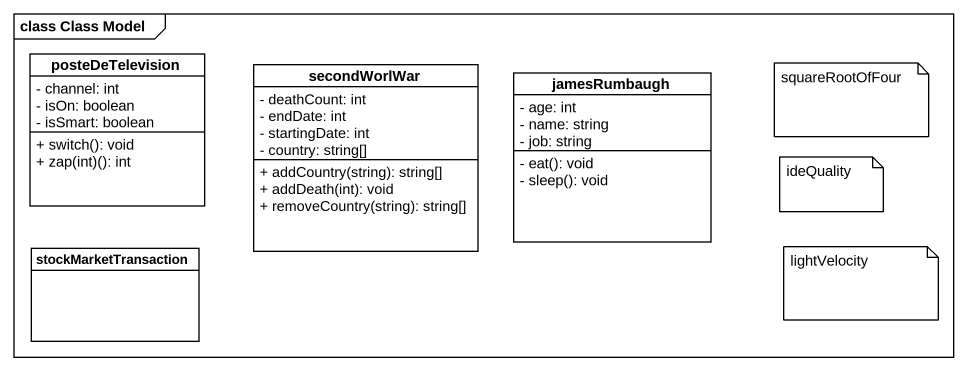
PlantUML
@startuml
mainframe class Class Model
hide circle
hide empty members
skinparam classAttributeIconSize 0
class posteDeTelevision {
  - channel: int
  - isOn: boolean
  - isSmart: boolean
  + switch(): void
  + zap(int)(): int
}
class secondWorlWar {
  - deathCount: int
  - endDate: int
  - startingDate: int
  - country: string[]
  + addCountry(string): string[]
  + addDeath(int): void
  + removeCountry(string): string[]
}
class jamesRumbaugh {
  - age: int
  - name: string
  - job: string
  - eat(): void
  - sleep(): void
}
class stockMarketTransaction
note as N1
  squareRootOfFour
end note
note as N2
  ideQuality
end note
note as N3
  lightVelocity
end note
@enduml
